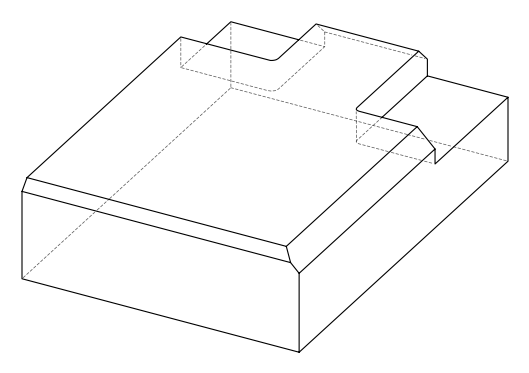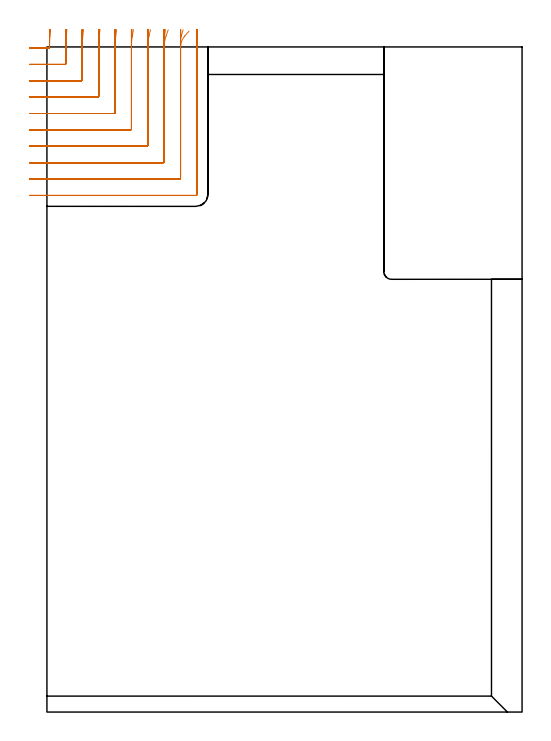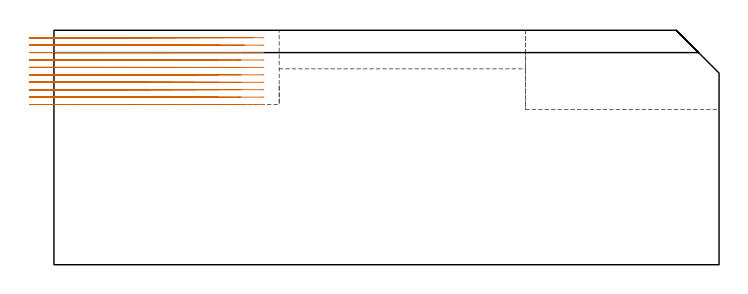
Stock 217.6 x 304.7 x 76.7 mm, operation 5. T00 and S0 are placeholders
(PLAN: 5 operations, 2 tool changes, 103.4 min)
(1 AREA_MILL | FG_CHAMFER_SURFACE | UGT0205_001 | 5.18 min | 5742 mm3)
(2 AREA_MILL_1 | FG_CHAMFER_SURFACE_1 | UGT0205_001 | 8.16 min | 19866 mm3)
(3 AREA_MILL_2 | FG_CHAMFER_SURFACE_2 | UGT0205_001 | 3.45 min | 7463 mm3)
(4 MILL_CORNER_NOTCH_RECTANGULAR | CORNER_NOTCH_RECTANGULAR | NXT0201_008 | Follow Part, ap 1.5, ae 75% | 67.37 min | 173157 mm3)
(5 MILL_CORNER_NOTCH_RECTANGULAR_1 | CORNER_NOTCH_RECTANGULAR_1 | NXT0201_013 | Follow Part, ap 2.5, ae 75% | 19.27 min | 130056 mm3)
(TOOL UGT0205_001 | Chamfer Mill 20 x 3 x 45 deg. | D20 FL50 Z2)
(TOOL NXT0201_008 | ENDMILL 6mm [2P460-0600-NA 1630] | D6 FL26 Z6)
(TOOL NXT0201_013 | ENDMILL 10mm | D10 FL30 Z4)
(OP 5 MILL_CORNER_NOTCH_RECTANGULAR_1)
G17 G21 G94 G90
T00 M6
G54
G17 G0 G90 X-8. Y304.1 S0 M3
G43 Z86.7 H0
Z74.27
G94 G1 X-5. F250.
X0.705 F500.
G3 X1.2 Y304.595 R0.5
G2 X1.384 Y309.6 R67.5
G1 X1.606 Y312.592 F250.
G0 Z86.7
X-8. Y296.6
Z74.27
G1 X-5.
X8.204 F500.
G3 X8.7 Y297.096 R0.5
G1 Y304.615
G2 X8.907 Y309.6 R60.
G1 X9.157 Y312.59 F250.
G0 Z86.7
X-8. Y289.1
Z74.27
G1 X-5.
X15.704 F500.
G3 X16.2 Y289.596 R0.5
G1 Y304.615
G2 X16.437 Y309.6 R52.5
G1 X16.722 Y312.586 F250.
G0 Z86.7
X-8. Y281.6
Z74.27
G1 X-5.
X23.204 F500.
G3 X23.7 Y282.096 R0.5
G1 Y304.615
G2 X23.977 Y309.6 R45.
G1 X24.309 Y312.582 F250.
G0 Z86.7
X-8. Y274.1
Z74.27
G1 X-5.
X30.704 F500.
G3 X31.2 Y274.596 R0.5
G1 Y304.615
G2 X31.533 Y309.6 R37.5
G1 X31.932 Y312.573 F250.
G0 Z86.7
X-8. Y266.6
Z74.27
G1 X-5.
X38.203 F500.
G3 X38.7 Y267.097 R0.5
G1 Y304.615
G2 X39.117 Y309.6 R30.
G1 X39.615 Y312.558 F250.
G0 Z86.7
X-8. Y259.1
Z74.27
G1 X-5.
X45.703 F500.
G3 X46.2 Y259.597 R0.5
G1 Y304.615
G2 X46.759 Y309.6 R22.5
G1 X47.424 Y312.525 F250.
G0 Z86.7
X-8. Y251.6
Z74.27
G1 X-5.
X53.203 F500.
G3 X53.7 Y252.097 R0.5
G1 Y304.615
G2 X54.552 Y309.6 R15.
G1 X55.549 Y312.43 F250.
G0 Z86.7
X-8. Y244.1
Z74.27
G1 X-5.
X60.703 F500.
G3 X61.2 Y244.597 R0.5
G1 Y304.615
G2 X63.096 Y309.6 R7.5
G1 X65.09 Y311.842 F250.
G0 Z86.7
X-8. Y236.6
Z74.27
G1 X-5.
X68.2 F500.
G3 X68.7 Y237.1 R0.5
G1 Y304.615
Y307.615 F250.
G0 Z86.7
X-8. Y304.1
Z71.84
G1 X-5.
X0.705 F500.
G3 X1.2 Y304.595 R0.5
G1 Y307.453
G2 X1.234 Y309.6 R67.5
G1 X1.33 Y312.598 F250.
G0 Z86.7
X-8. Y296.6
Z71.84
G1 X-5.
X8.204 F500.
G3 X8.7 Y297.096 R0.5
G1 Y307.453
G2 X8.738 Y309.6 R60.
G1 X8.846 Y312.598 F250.
G0 Z86.7
X-8. Y289.1
Z71.84
G1 X-5.
X15.704 F500.
G3 X16.2 Y289.596 R0.5
G1 Y307.453
G2 X16.244 Y309.6 R52.5
G1 X16.367 Y312.597 F250.
G0 Z86.7
X-8. Y281.6
Z71.84
G1 X-5.
X23.204 F500.
G3 X23.7 Y282.096 R0.5
G1 Y307.453
G2 X23.751 Y309.6 R45.
G1 X23.894 Y312.597 F250.
G0 Z86.7
X-8. Y274.1
Z71.84
G1 X-5.
X30.704 F500.
G3 X31.2 Y274.596 R0.5
G1 Y307.453
G2 X31.262 Y309.6 R37.5
G1 X31.433 Y312.595 F250.
G0 Z86.7
X-8. Y266.6
Z71.84
G1 X-5.
X38.203 F500.
G3 X38.7 Y267.097 R0.5
G1 Y307.453
G2 X38.777 Y309.6 R30.
G1 X38.992 Y312.592 F250.
G0 Z86.7
X-8. Y259.1
Z71.84
G1 X-5.
X45.703 F500.
G3 X46.2 Y259.597 R0.5
G1 Y307.453
G2 X46.303 Y309.6 R22.5
G1 X46.589 Y312.586 F250.
G0 Z86.7
X-8. Y251.6
Z71.84
G1 X-5.
X53.203 F500.
G3 X53.7 Y252.097 R0.5
G1 Y307.453
G2 X53.855 Y309.6 R15.
G1 X54.284 Y312.569 F250.
G0 Z86.7
X-8. Y244.1
Z71.84
G1 X-5.
X60.703 F500.
G3 X61.2 Y244.597 R0.5
G1 Y307.453
G2 X61.514 Y309.6 R7.5
G1 X62.373 Y312.474 F250.
G0 Z86.7
X-8. Y236.6
Z71.84
G1 X-5.
X68.2 F500.
G3 X68.7 Y237.1 R0.5
G1 Y307.453
Y310.453 F250.
G0 Z86.7
X-8. Y304.1
Z69.41
G1 X-5.
X0.705 F500.
G3 X1.2 Y304.595 R0.5
G1 Y309.327
X1.201 Y309.6
X1.213 Y312.6 F250.
G0 Z86.7
X-8. Y296.6
Z69.41
G1 X-5.
X8.204 F500.
G3 X8.7 Y297.096 R0.5
G1 Y309.327
X8.701 Y309.6
X8.714 Y312.6 F250.
G0 Z86.7
X-8. Y289.1
Z69.41
G1 X-5.
X15.704 F500.
G3 X16.2 Y289.596 R0.5
G1 Y309.327
X16.201 Y309.6
X16.216 Y312.6 F250.
G0 Z86.7
X-8. Y281.6
Z69.41
G1 X-5.
X23.204 F500.
G3 X23.7 Y282.096 R0.5
G1 Y309.327
X23.701 Y309.6
X23.719 Y312.6 F250.
G0 Z86.7
X-8. Y274.1
Z69.41
G1 X-5.
X30.704 F500.
G3 X31.2 Y274.596 R0.5
G1 Y309.327
X31.201 Y309.6
X31.223 Y312.6 F250.
G0 Z86.7
X-8. Y266.6
Z69.41
G1 X-5.
X38.203 F500.
G3 X38.7 Y267.097 R0.5
G1 Y309.327
G2 X38.701 Y309.6 R30.
G1 X38.729 Y312.6 F250.
G0 Z86.7
X-8. Y259.1
Z69.41
G1 X-5.
X45.703 F500.
G3 X46.2 Y259.597 R0.5
G1 Y309.327
G2 X46.202 Y309.6 R22.5
G1 X46.238 Y312.6 F250.
G0 Z86.7
X-8. Y251.6
Z69.41
G1 X-5.
X53.203 F500.
G3 X53.7 Y252.097 R0.5
G1 Y309.327
G2 X53.702 Y309.6 R15.
G1 X53.757 Y312.6 F250.
G0 Z86.7
X-8. Y244.1
Z69.41
G1 X-5.
X60.703 F500.
G3 X61.2 Y244.597 R0.5
G1 Y309.327
G2 X61.205 Y309.6 R7.5
G1 X61.314 Y312.598 F250.
G0 Z86.7
X-8. Y236.6
Z69.41
G1 X-5.
X68.2 F500.
G3 X68.7 Y237.1 R0.5
G1 Y309.327
Y312.327 F250.
G0 Z86.7
X-8. Y304.1
Z66.98
G1 X-5.
X0.705 F500.
G3 X1.2 Y304.595 R0.5
G1 Y309.6
Y312.6 F250.
G0 Z86.7
X-8. Y296.6
Z66.98
G1 X-5.
X8.204 F500.
G3 X8.7 Y297.096 R0.5
G1 Y309.6
Y312.6 F250.
G0 Z86.7
X-8. Y289.1
Z66.98
G1 X-5.
X15.704 F500.
G3 X16.2 Y289.596 R0.5
G1 Y309.6
Y312.6 F250.
G0 Z86.7
X-8. Y281.6
Z66.98
G1 X-5.
X23.204 F500.
G3 X23.7 Y282.096 R0.5
G1 Y309.6
Y312.6 F250.
G0 Z86.7
X-8. Y274.1
Z66.98
G1 X-5.
X30.704 F500.
G3 X31.2 Y274.596 R0.5
G1 Y309.6
Y312.6 F250.
G0 Z86.7
X-8. Y266.6
Z66.98
G1 X-5.
X38.203 F500.
G3 X38.7 Y267.097 R0.5
G1 Y309.6
Y312.6 F250.
G0 Z86.7
X-8. Y259.1
Z66.98
G1 X-5.
X45.703 F500.
G3 X46.2 Y259.597 R0.5
G1 Y309.6
Y312.6 F250.
G0 Z86.7
X-8. Y251.6
Z66.98
G1 X-5.
X53.203 F500.
G3 X53.7 Y252.097 R0.5
G1 Y309.6
Y312.6 F250.
G0 Z86.7
X-8. Y244.1
Z66.98
G1 X-5.
X60.703 F500.
G3 X61.2 Y244.597 R0.5
G1 Y309.6
Y312.6 F250.
G0 Z86.7
X-8. Y236.6
Z66.98
G1 X-5.
X68.2 F500.
G3 X68.7 Y237.1 R0.5
G1 Y309.6
Y312.6 F250.
G0 Z86.7
X-8. Y304.1
Z64.55
G1 X-5.
X0.705 F500.
G3 X1.2 Y304.595 R0.5
G1 Y309.6
Y312.6 F250.
G0 Z86.7
X-8. Y296.6
Z64.55
G1 X-5.
X8.204 F500.
G3 X8.7 Y297.096 R0.5
G1 Y309.6
Y312.6 F250.
G0 Z86.7
X-8. Y289.1
Z64.55
G1 X-5.
X15.704 F500.
G3 X16.2 Y289.596 R0.5
G1 Y309.6
Y312.6 F250.
G0 Z86.7
X-8. Y281.6
Z64.55
G1 X-5.
X23.204 F500.
G3 X23.7 Y282.096 R0.5
G1 Y309.6
Y312.6 F250.
G0 Z86.7
X-8. Y274.1
Z64.55
G1 X-5.
X30.704 F500.
G3 X31.2 Y274.596 R0.5
G1 Y309.6
Y312.6 F250.
G0 Z86.7
X-8. Y266.6
Z64.55
G1 X-5.
X38.203 F500.
G3 X38.7 Y267.097 R0.5
G1 Y309.6
Y312.6 F250.
G0 Z86.7
X-8. Y259.1
Z64.55
G1 X-5.
X45.703 F500.
G3 X46.2 Y259.597 R0.5
G1 Y309.6
Y312.6 F250.
G0 Z86.7
X-8. Y251.6
Z64.55
G1 X-5.
X53.203 F500.
G3 X53.7 Y252.097 R0.5
G1 Y309.6
Y312.6 F250.
G0 Z86.7
X-8. Y244.1
Z64.55
G1 X-5.
X60.703 F500.
G3 X61.2 Y244.597 R0.5
G1 Y309.6
Y312.6 F250.
G0 Z86.7
X-8. Y236.6
Z64.55
G1 X-5.
X68.2 F500.
G3 X68.7 Y237.1 R0.5
G1 Y309.6
Y312.6 F250.
G0 Z86.7
X-8. Y304.1
Z62.12
G1 X-5.
X0.705 F500.
G3 X1.2 Y304.595 R0.5
G1 Y309.6
Y312.6 F250.
G0 Z86.7
X-8. Y296.6
Z62.12
G1 X-5.
X8.204 F500.
G3 X8.7 Y297.096 R0.5
G1 Y309.6
Y312.6 F250.
G0 Z86.7
X-8. Y289.1
Z62.12
G1 X-5.
X15.704 F500.
G3 X16.2 Y289.596 R0.5
G1 Y309.6
Y312.6 F250.
G0 Z86.7
X-8. Y281.6
Z62.12
G1 X-5.
X23.204 F500.
G3 X23.7 Y282.096 R0.5
G1 Y309.6
Y312.6 F250.
G0 Z86.7
X-8. Y274.1
Z62.12
G1 X-5.
X30.704 F500.
G3 X31.2 Y274.596 R0.5
G1 Y309.6
Y312.6 F250.
G0 Z86.7
X-8. Y266.6
Z62.12
G1 X-5.
X38.203 F500.
G3 X38.7 Y267.097 R0.5
G1 Y309.6
Y312.6 F250.
G0 Z86.7
X-8. Y259.1
Z62.12
G1 X-5.
X45.703 F500.
G3 X46.2 Y259.597 R0.5
G1 Y309.6
Y312.6 F250.
G0 Z86.7
X-8. Y251.6
Z62.12
G1 X-5.
X53.203 F500.
G3 X53.7 Y252.097 R0.5
G1 Y309.6
Y312.6 F250.
G0 Z86.7
X-8. Y244.1
Z62.12
G1 X-5.
X60.703 F500.
G3 X61.2 Y244.597 R0.5
G1 Y309.6
Y312.6 F250.
G0 Z86.7
X-8. Y236.6
Z62.12
G1 X-5.
X68.2 F500.
G3 X68.7 Y237.1 R0.5
G1 Y309.6
Y312.6 F250.
G0 Z86.7
X-8. Y304.1
Z59.69
G1 X-5.
X0.705 F500.
G3 X1.2 Y304.595 R0.5
G1 Y309.6
Y312.6 F250.
G0 Z86.7
X-8. Y296.6
Z59.69
G1 X-5.
X8.204 F500.
G3 X8.7 Y297.096 R0.5
G1 Y309.6
Y312.6 F250.
G0 Z86.7
X-8. Y289.1
Z59.69
G1 X-5.
X15.704 F500.
G3 X16.2 Y289.596 R0.5
G1 Y309.6
Y312.6 F250.
G0 Z86.7
X-8. Y281.6
Z59.69
G1 X-5.
X23.204 F500.
G3 X23.7 Y282.096 R0.5
G1 Y309.6
Y312.6 F250.
G0 Z86.7
X-8. Y274.1
Z59.69
G1 X-5.
X30.704 F500.
G3 X31.2 Y274.596 R0.5
G1 Y309.6
Y312.6 F250.
G0 Z86.7
X-8. Y266.6
Z59.69
G1 X-5.
X38.203 F500.
G3 X38.7 Y267.097 R0.5
G1 Y309.6
Y312.6 F250.
G0 Z86.7
X-8. Y259.1
Z59.69
G1 X-5.
X45.703 F500.
G3 X46.2 Y259.597 R0.5
G1 Y309.6
Y312.6 F250.
G0 Z86.7
X-8. Y251.6
Z59.69
G1 X-5.
X53.203 F500.
G3 X53.7 Y252.097 R0.5
G1 Y309.6
Y312.6 F250.
G0 Z86.7
X-8. Y244.1
Z59.69
G1 X-5.
X60.703 F500.
G3 X61.2 Y244.597 R0.5
G1 Y309.6
Y312.6 F250.
G0 Z86.7
X-8. Y236.6
Z59.69
G1 X-5.
X68.2 F500.
G3 X68.7 Y237.1 R0.5
G1 Y309.6
Y312.6 F250.
G0 Z86.7
X-8. Y304.1
Z57.26
G1 X-5.
X0.705 F500.
G3 X1.2 Y304.595 R0.5
G1 Y309.6
Y312.6 F250.
G0 Z86.7
X-8. Y296.6
Z57.26
G1 X-5.
X8.204 F500.
G3 X8.7 Y297.096 R0.5
G1 Y309.6
Y312.6 F250.
G0 Z86.7
X-8. Y289.1
Z57.26
G1 X-5.
X15.704 F500.
G3 X16.2 Y289.596 R0.5
G1 Y309.6
Y312.6 F250.
G0 Z86.7
X-8. Y281.6
Z57.26
G1 X-5.
X23.204 F500.
G3 X23.7 Y282.096 R0.5
G1 Y309.6
Y312.6 F250.
G0 Z86.7
X-8. Y274.1
Z57.26
G1 X-5.
X30.704 F500.
G3 X31.2 Y274.596 R0.5
G1 Y309.6
Y312.6 F250.
G0 Z86.7
X-8. Y266.6
Z57.26
G1 X-5.
X38.203 F500.
G3 X38.7 Y267.097 R0.5
G1 Y309.6
Y312.6 F250.
G0 Z86.7
X-8. Y259.1
Z57.26
G1 X-5.
X45.703 F500.
G3 X46.2 Y259.597 R0.5
G1 Y309.6
Y312.6 F250.
G0 Z86.7
X-8. Y251.6
Z57.26
G1 X-5.
X53.203 F500.
G3 X53.7 Y252.097 R0.5
G1 Y309.6
Y312.6 F250.
G0 Z86.7
X-8. Y244.1
Z57.26
G1 X-5.
X60.703 F500.
G3 X61.2 Y244.597 R0.5
G1 Y309.6
Y312.6 F250.
G0 Z86.7
X-8. Y236.6
Z57.26
G1 X-5.
X68.2 F500.
G3 X68.7 Y237.1 R0.5
G1 Y309.6
Y312.6 F250.
G0 Z86.7
X-8. Y304.1
Z54.83
G1 X-5.
X0.705 F500.
G3 X1.2 Y304.595 R0.5
G1 Y309.6
Y312.6 F250.
G0 Z86.7
X-8. Y296.6
Z54.83
G1 X-5.
X8.204 F500.
G3 X8.7 Y297.096 R0.5
G1 Y309.6
Y312.6 F250.
G0 Z86.7
X-8. Y289.1
Z54.83
G1 X-5.
X15.704 F500.
G3 X16.2 Y289.596 R0.5
G1 Y309.6
Y312.6 F250.
G0 Z86.7
X-8. Y281.6
Z54.83
G1 X-5.
X23.204 F500.
G3 X23.7 Y282.096 R0.5
G1 Y309.6
Y312.6 F250.
G0 Z86.7
X-8. Y274.1
Z54.83
G1 X-5.
X30.704 F500.
G3 X31.2 Y274.596 R0.5
G1 Y309.6
Y312.6 F250.
G0 Z86.7
X-8. Y266.6
Z54.83
G1 X-5.
X38.203 F500.
G3 X38.7 Y267.097 R0.5
G1 Y309.6
Y312.6 F250.
G0 Z86.7
X-8. Y259.1
Z54.83
G1 X-5.
X45.703 F500.
G3 X46.2 Y259.597 R0.5
G1 Y309.6
Y312.6 F250.
G0 Z86.7
X-8. Y251.6
Z54.83
G1 X-5.
X53.203 F500.
G3 X53.7 Y252.097 R0.5
G1 Y309.6
Y312.6 F250.
G0 Z86.7
X-8. Y244.1
Z54.83
G1 X-5.
X60.703 F500.
G3 X61.2 Y244.597 R0.5
G1 Y309.6
Y312.6 F250.
G0 Z86.7
X-8. Y236.6
Z54.83
G1 X-5.
X68.2 F500.
G3 X68.7 Y237.1 R0.5
G1 Y309.6
Y312.6 F250.
G0 Z86.7
X-8. Y304.1
Z52.4
G1 X-5.
X0.705 F500.
G3 X1.2 Y304.595 R0.5
G1 Y309.6
Y312.6 F250.
G0 Z86.7
X-8. Y296.6
Z52.4
G1 X-5.
X8.204 F500.
G3 X8.7 Y297.096 R0.5
G1 Y309.6
Y312.6 F250.
G0 Z86.7
X-8. Y289.1
Z52.4
G1 X-5.
X15.704 F500.
G3 X16.2 Y289.596 R0.5
G1 Y309.6
Y312.6 F250.
G0 Z86.7
X-8. Y281.6
Z52.4
G1 X-5.
X23.204 F500.
G3 X23.7 Y282.096 R0.5
G1 Y309.6
Y312.6 F250.
G0 Z86.7
X-8. Y274.1
Z52.4
G1 X-5.
X30.704 F500.
G3 X31.2 Y274.596 R0.5
G1 Y309.6
Y312.6 F250.
G0 Z86.7
X-8. Y266.6
Z52.4
G1 X-5.
X38.203 F500.
G3 X38.7 Y267.097 R0.5
G1 Y309.6
Y312.6 F250.
G0 Z86.7
X-8. Y259.1
Z52.4
G1 X-5.
X45.703 F500.
G3 X46.2 Y259.597 R0.5
G1 Y309.6
Y312.6 F250.
G0 Z86.7
X-8. Y251.6
Z52.4
G1 X-5.
X53.203 F500.
G3 X53.7 Y252.097 R0.5
G1 Y309.6
Y312.6 F250.
G0 Z86.7
X-8. Y244.1
Z52.4
G1 X-5.
X60.703 F500.
G3 X61.2 Y244.597 R0.5
G1 Y309.6
Y312.6 F250.
G0 Z86.7
X-8. Y236.6
Z52.4
G1 X-5.
X68.2 F500.
G3 X68.7 Y237.1 R0.5
G1 Y309.6
Y312.6 F250.
G0 Z86.7
M5
M2
